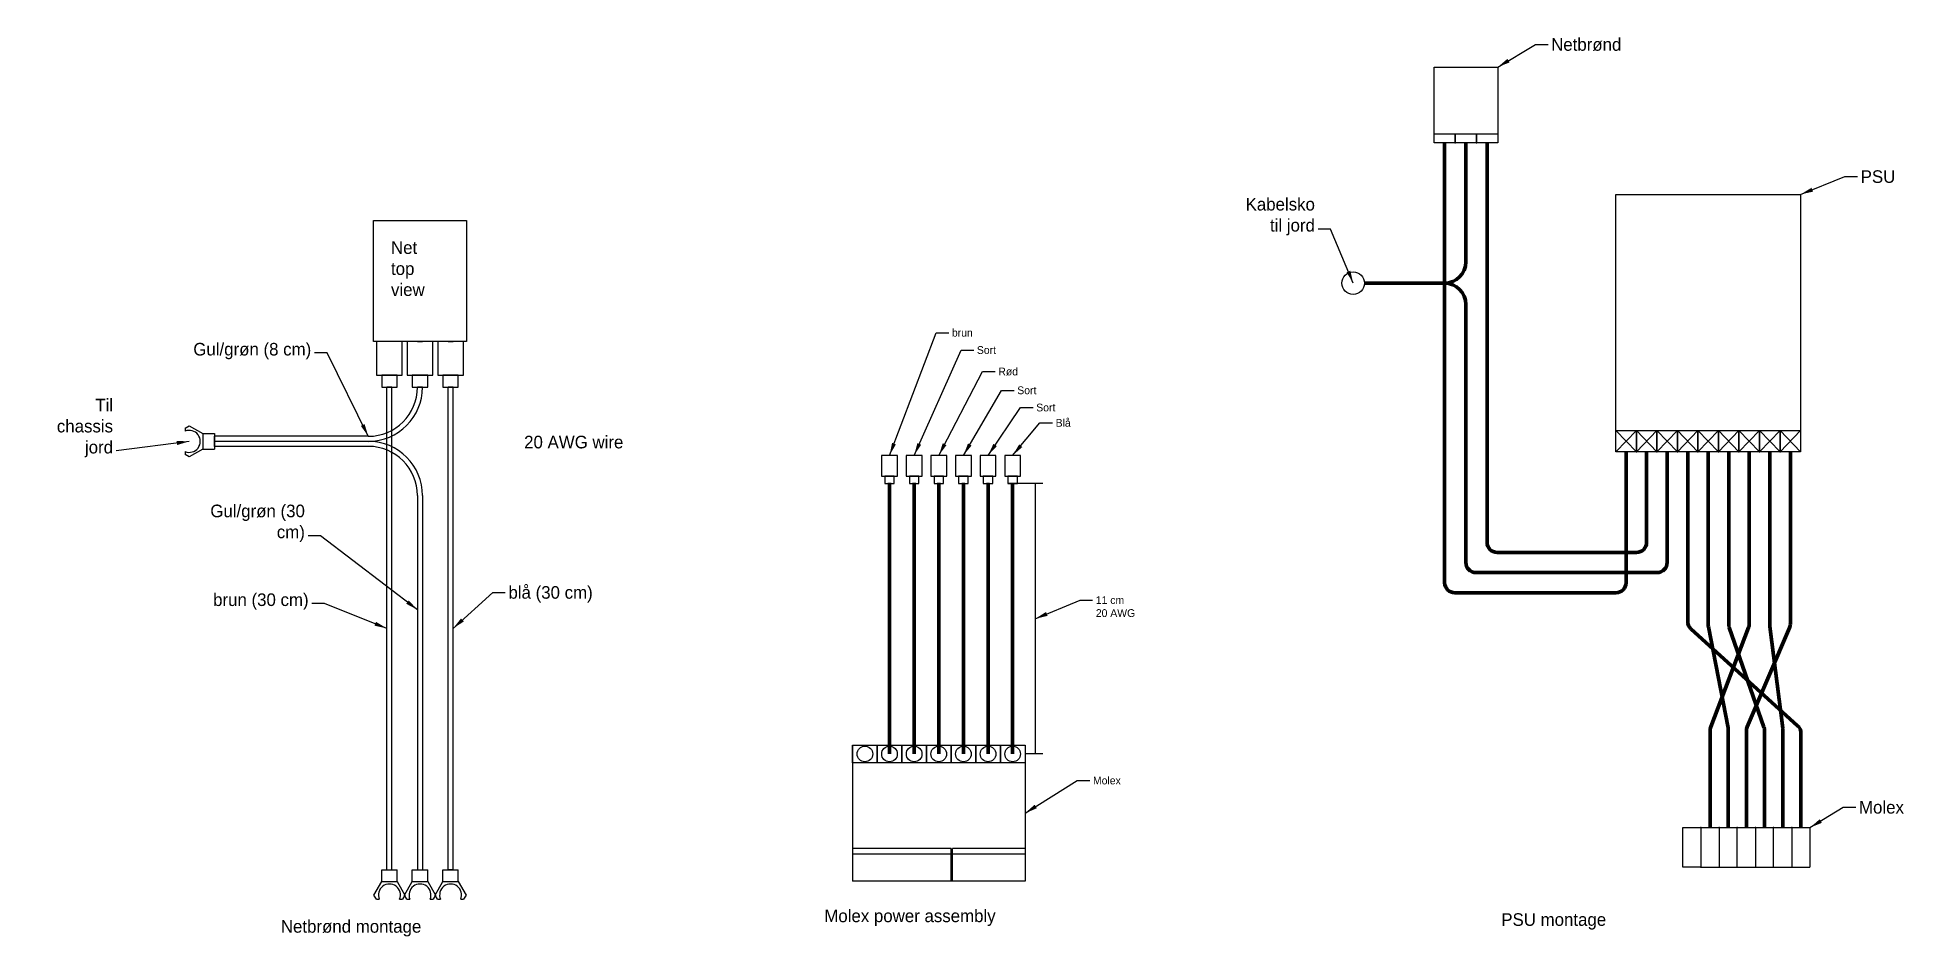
# Model space of a CAD drawing. Header units: millimetres. Extents: x 37 to 409, y 148 to 327.
import ezdxf

# ---------------------------------------------------------------- set-up
doc = ezdxf.new("R2010")
doc.units = ezdxf.units.MM
doc.dimstyles.new('ISO-25', dxfattribs={"dimtxt": 2.5, "dimasz": 2.5, "dimexe": 1.25, "dimexo": 0.625, "dimtad": 1, "dimtxsty": 'Standard', "dimcen": 2.5, "dimadec": 0, "dimazin": 0, "dimtfac": 1, "dimtmove": 0, "dimatfit": 3, "dimfxl": 0, "dimarcsym": 0})

msp = doc.modelspace()

# ---------------------------------------------------------------- linework, layer by layer
for p, q in [((314.63, 320.79), (327.26, 320.79)), ((314.63, 305.76), (314.63, 320.79)), ((327.26, 320.79), (327.26, 305.76)), ((350.71, 295.55), (387.38, 295.55)), ((350.71, 244.48), (350.71, 295.55)), ((387.38, 295.55), (387.38, 244.48)), ((104.78, 266.36), (104.78, 259.69)), ((107.83, 266.36), (106.83, 266.36)), ((109.88, 259.69), (109.88, 266.36)), ((110.85, 266.36), (110.85, 259.69)), ((112.9, 266.36), (113.9, 266.36)), ((113.9, 266.36), (112.9, 266.36)), ((113.9, 266.36), (112.9, 266.36)), ((115.95, 259.69), (115.95, 266.36)), ((116.92, 266.36), (116.92, 259.69)), ((118.97, 266.36), (119.97, 266.36)), ((119.97, 266.36), (118.97, 266.36)), ((118.97, 266.36), (119.97, 266.36)), ((119.97, 266.36), (118.97, 266.36)), ((122.02, 259.69), (122.02, 266.36)), ((104.78, 259.69), (109.88, 259.69)), ((106.83, 161.6), (106.83, 257.32)), ((107.83, 257.32), (106.83, 257.32)), ((107.83, 161.6), (107.83, 257.32)), ((110.85, 259.69), (115.95, 259.69)), ((113.9, 257.32), (112.9, 257.32)), ((113.9, 257.32), (112.9, 257.32)), ((116.92, 259.69), (122.02, 259.69)), ((118.97, 161.6), (118.97, 257.32)), ((119.97, 257.32), (118.97, 257.32)), ((119.97, 257.32), (118.97, 257.32)), ((119.97, 257.32), (118.97, 257.32)), ((119.97, 161.6), (119.97, 257.32)), ((66.77, 249.15), (66.77, 248.57)), ((70.27, 248.1), (72.63, 248.1)), ((72.63, 248.1), (72.63, 245.03)), ((103.14, 247.56), (72.63, 247.56)), ((72.63, 247.56), (72.63, 246.56)), ((103.14, 246.56), (72.63, 246.56)), ((103.14, 246.56), (72.63, 246.56)), ((72.63, 245.56), (72.63, 246.56)), ((103.14, 245.56), (72.63, 245.56)), ((106.83, 245.91), (106.83, 247.22)), ((107.83, 245.48), (107.83, 247.64)), ((350.71, 244.48), (354.78, 248.7)), ((354.78, 244.48), (350.71, 248.7)), ((354.78, 248.7), (358.86, 244.48)), ((358.86, 248.7), (354.78, 244.48)), ((358.86, 244.48), (362.93, 248.7)), ((362.93, 244.48), (358.86, 248.7)), ((362.93, 248.7), (367, 244.48)), ((367, 248.7), (362.93, 244.48)), ((367, 244.48), (371.08, 248.7)), ((371.08, 244.48), (367, 248.7)), ((371.08, 248.7), (375.15, 244.48)), ((375.15, 248.7), (371.08, 244.48)), ((375.15, 244.48), (379.23, 248.7)), ((379.23, 244.48), (375.15, 248.7)), ((379.23, 248.7), (383.3, 244.48)), ((383.3, 248.7), (379.23, 244.48)), ((383.3, 244.48), (387.38, 248.7)), ((387.38, 244.48), (383.3, 248.7)), ((66.77, 244.55), (66.77, 243.97)), ((70.27, 245.03), (72.63, 245.03)), ((204.99, 243.78), (204.99, 239.66)), ((208.15, 243.78), (204.99, 243.78)), ((208.15, 239.66), (208.15, 243.78)), ((209.88, 243.78), (209.88, 239.66)), ((213.04, 243.78), (209.88, 243.78)), ((213.04, 239.66), (213.04, 243.78)), ((214.77, 243.78), (214.77, 239.66)), ((217.92, 243.78), (214.77, 243.78)), ((217.92, 239.66), (217.92, 243.78)), ((219.66, 243.78), (219.66, 239.66)), ((222.81, 243.78), (219.66, 243.78)), ((222.81, 239.66), (222.81, 243.78)), ((224.55, 243.78), (224.55, 239.66)), ((227.7, 243.78), (224.55, 243.78)), ((227.7, 239.66), (227.7, 243.78)), ((229.44, 243.78), (229.44, 239.66)), ((232.59, 243.78), (229.44, 243.78)), ((232.59, 239.66), (232.59, 243.78)), ((204.99, 239.66), (208.15, 239.66)), ((206.88, 238.2), (206.26, 238.2)), ((209.88, 239.66), (213.04, 239.66)), ((211.77, 238.2), (211.15, 238.2)), ((214.77, 239.66), (217.92, 239.66)), ((216.66, 238.2), (216.04, 238.2)), ((219.66, 239.66), (222.81, 239.66)), ((221.55, 238.2), (220.93, 238.2)), ((224.55, 239.66), (227.7, 239.66)), ((226.43, 238.2), (225.82, 238.2)), ((229.44, 239.66), (232.59, 239.66)), ((237.02, 238.2), (230.07, 238.2)), ((231.32, 238.2), (230.71, 238.2)), ((235.47, 238.2), (235.47, 184.55)), ((112.9, 235.8), (112.9, 161.6)), ((113.9, 235.8), (113.9, 161.6)), ((199.23, 186.28), (199.23, 159.32)), ((233.46, 186.28), (233.46, 159.32)), ((237.02, 184.55), (233.46, 184.55)), ((363.99, 162.13), (363.99, 169.94)), ((363.99, 169.94), (367.6, 169.94)), ((367.6, 169.94), (371.21, 169.94)), ((367.6, 169.94), (367.6, 162.13)), ((371.21, 169.94), (371.21, 162.13)), ((371.21, 169.94), (374.81, 169.94)), ((374.81, 162.13), (374.81, 169.94)), ((374.81, 169.94), (378.42, 169.94)), ((378.42, 169.94), (378.42, 162.13)), ((378.42, 169.94), (382.03, 169.94)), ((382.03, 162.13), (382.03, 169.94)), ((382.03, 169.94), (385.64, 169.94)), ((385.64, 169.94), (385.64, 162.13)), ((385.64, 169.94), (389.24, 169.94)), ((389.24, 169.94), (389.24, 162.13)), ((218.79, 165.82), (199.23, 165.82)), ((218.79, 164.66), (199.23, 164.66)), ((218.79, 159.32), (218.79, 165.82)), ((233.46, 165.82), (219.1, 165.82)), ((219.1, 159.32), (219.1, 165.82)), ((233.46, 164.66), (219.1, 164.66)), ((105.8, 159.23), (105.8, 161.6)), ((105.8, 161.6), (108.87, 161.6)), ((106.83, 161.6), (107.83, 161.6)), ((106.83, 161.6), (107.83, 161.6)), ((106.83, 161.6), (107.83, 161.6)), ((108.87, 159.23), (108.87, 161.6)), ((111.86, 161.6), (114.94, 161.6)), ((111.86, 159.23), (111.86, 161.6)), ((112.9, 161.6), (113.9, 161.6)), ((112.9, 161.6), (113.9, 161.6)), ((114.94, 159.23), (114.94, 161.6)), ((117.93, 159.23), (117.93, 161.6)), ((117.93, 161.6), (121, 161.6)), ((119.97, 161.6), (118.97, 161.6)), ((118.97, 161.6), (119.97, 161.6)), ((118.97, 161.6), (119.97, 161.6)), ((121, 159.23), (121, 161.6)), ((367.6, 162.13), (363.99, 162.13)), ((367.6, 162.13), (371.21, 162.13)), ((371.21, 162.13), (374.81, 162.13)), ((374.81, 162.13), (378.42, 162.13)), ((378.42, 162.13), (382.03, 162.13)), ((382.03, 162.13), (385.64, 162.13)), ((385.64, 162.13), (389.24, 162.13)), ((233.46, 159.32), (199.23, 159.32)), ((104.74, 155.73), (105.32, 155.73)), ((109.35, 155.73), (109.92, 155.73)), ((110.81, 155.73), (111.39, 155.73)), ((115.41, 155.73), (115.99, 155.73)), ((116.88, 155.73), (117.46, 155.73)), ((121.48, 155.73), (122.06, 155.73))]:
    msp.add_line(p, q)
at = {"color": 42, "lineweight": 100}
for p, q in [((316.74, 305.76), (316.74, 218.53)), ((352.74, 244.48), (352.74, 218.53)), ((377.19, 210.34), (377.19, 244.48)), ((318.74, 216.53), (350.74, 216.53)), ((369.54, 189.91), (377.06, 209.63)), ((369.4, 169.94), (369.4, 189.19))]:
    msp.add_line(p, q, dxfattribs=at)
at = {"color": 3, "lineweight": 100}
for p, q in [((320.95, 305.76), (320.95, 282.19)), ((316.7, 277.94), (300.84, 277.94)), ((320.95, 273.7), (320.95, 222.53)), ((360.89, 244.48), (360.89, 222.53)), ((358.89, 220.53), (322.95, 220.53))]:
    msp.add_line(p, q, dxfattribs=at)
at = {"color": 5, "lineweight": 100}
for p, q in [((325.15, 305.76), (325.15, 226.53)), ((356.82, 244.48), (356.82, 226.53)), ((364.97, 210.86), (364.97, 244.48)), ((327.15, 224.53), (354.82, 224.53)), ((386.78, 190.16), (365.62, 209.38)), ((387.44, 169.94), (387.44, 188.68))]:
    msp.add_line(p, q, dxfattribs=at)
at = {"lineweight": 100}
for p, q in [((369.04, 210.16), (369.04, 244.48)), ((373.12, 210.31), (373.12, 244.48)), ((381.27, 210.1), (381.27, 244.48)), ((372.97, 189.75), (369.08, 209.78)), ((380.11, 189.88), (373.23, 209.65)), ((383.82, 189.69), (381.28, 209.85)), ((373.01, 169.94), (373.01, 189.37)), ((380.23, 169.94), (380.23, 189.23)), ((383.83, 169.94), (383.83, 189.44))]:
    msp.add_line(p, q, dxfattribs=at)
at = {"color": 1, "lineweight": 100}
for p, q in [((385.34, 210.38), (385.34, 244.48)), ((376.78, 189.94), (385.18, 209.6)), ((376.62, 169.94), (376.62, 189.15))]:
    msp.add_line(p, q, dxfattribs=at)
at = {"lineweight": 120}
for p, q in [((206.57, 184.55), (206.57, 238.2)), ((211.46, 184.55), (211.46, 238.2)), ((216.35, 184.55), (216.35, 238.2)), ((221.24, 184.55), (221.24, 238.2)), ((226.13, 184.55), (226.13, 238.2)), ((231.01, 184.55), (231.01, 238.2))]:
    msp.add_line(p, q, dxfattribs=at)
for points in [[(318.84, 305.76), (314.63, 305.76), (314.63, 307.55), (318.84, 307.55)], [(323.05, 305.76), (318.84, 305.76), (318.84, 307.55), (323.05, 307.55)], [(327.26, 305.76), (323.05, 305.76), (323.05, 307.55), (327.26, 307.55)], [(104.15, 290.35), (122.65, 290.35), (122.65, 266.36), (104.15, 266.36)], [(108.87, 257.32), (108.87, 259.69), (105.8, 259.69), (105.8, 257.32)], [(114.94, 257.32), (114.94, 259.69), (111.86, 259.69), (111.86, 257.32)], [(121, 257.32), (121, 259.69), (117.93, 259.69), (117.93, 257.32)], [(72.63, 245.56), (72.63, 245.56), (72.63, 247.56), (72.63, 247.56)], [(354.78, 244.48), (350.71, 244.48), (350.71, 248.7), (354.78, 248.7)], [(358.86, 244.48), (354.78, 244.48), (354.78, 248.7), (358.86, 248.7)], [(362.93, 244.48), (358.86, 244.48), (358.86, 248.7), (362.93, 248.7)], [(367, 244.48), (362.93, 244.48), (362.93, 248.7), (367, 248.7)], [(371.08, 244.48), (367, 244.48), (367, 248.7), (371.08, 248.7)], [(375.15, 244.48), (371.08, 244.48), (371.08, 248.7), (375.15, 248.7)], [(379.23, 244.48), (375.15, 244.48), (375.15, 248.7), (379.23, 248.7)], [(383.3, 244.48), (379.23, 244.48), (379.23, 248.7), (383.3, 248.7)], [(387.38, 244.48), (383.3, 244.48), (383.3, 248.7), (387.38, 248.7)], [(207.52, 238.2), (207.52, 239.66), (205.62, 239.66), (205.62, 238.2)], [(212.41, 238.2), (212.41, 239.66), (210.51, 239.66), (210.51, 238.2)], [(217.3, 238.2), (217.3, 239.66), (215.4, 239.66), (215.4, 238.2)], [(222.19, 238.2), (222.19, 239.66), (220.29, 239.66), (220.29, 238.2)], [(227.08, 238.2), (227.08, 239.66), (225.18, 239.66), (225.18, 238.2)], [(231.96, 238.2), (231.96, 239.66), (230.07, 239.66), (230.07, 238.2)], [(199.23, 186.28), (204.12, 186.28), (204.12, 182.81), (199.23, 182.81)], [(204.12, 186.28), (209.01, 186.28), (209.01, 182.81), (204.12, 182.81)], [(209.01, 186.28), (213.9, 186.28), (213.9, 182.81), (209.01, 182.81)], [(213.9, 186.28), (218.79, 186.28), (218.79, 182.81), (213.9, 182.81)], [(218.79, 186.28), (223.68, 186.28), (223.68, 182.81), (218.79, 182.81)], [(223.68, 186.28), (228.57, 186.28), (228.57, 182.81), (223.68, 182.81)], [(228.57, 186.28), (233.46, 186.28), (233.46, 182.81), (228.57, 182.81)]]:
    msp.add_lwpolyline(points, close=True)
for points in [[(66.77, 249.15), (67.61, 249.63), (70.27, 248.1), (70.27, 245.03), (67.61, 243.49), (66.77, 243.97)], [(104.74, 155.73), (104.26, 156.57), (105.8, 159.23), (108.87, 159.23), (110.41, 156.57), (109.92, 155.73)], [(110.81, 155.73), (110.33, 156.57), (111.86, 159.23), (114.94, 159.23), (116.47, 156.57), (115.99, 155.73)], [(116.88, 155.73), (116.4, 156.57), (117.93, 159.23), (121, 159.23), (122.54, 156.57), (122.06, 155.73)]]:
    msp.add_lwpolyline(points)
for centre, radius in [((298.6, 277.94), 2.24), ((201.68, 184.55), 1.55), ((206.57, 184.55), 1.55), ((211.46, 184.55), 1.55), ((216.35, 184.55), 1.55), ((221.24, 184.55), 1.55), ((226.13, 184.55), 1.55), ((231.01, 184.55), 1.55)]:
    msp.add_circle(centre, radius)
at = {"color": 3, "lineweight": 100}
for centre, radius, start, end in [((316.7, 282.19), 4.24, 270, 0), ((316.7, 273.7), 4.24, 0, 90), ((322.95, 222.53), 2, 180, 270), ((358.89, 222.53), 2, 270, 0)]:
    msp.add_arc(centre, radius, start, end, dxfattribs=at)
for centre, radius, start, end in [((103.14, 257.32), 10.76, 270, 0), ((103.14, 257.32), 9.76, 270, 0), ((67.61, 246.56), 2.18, 247.4017, 112.5983), ((103.14, 235.8), 10.76, 0, 90), ((103.14, 235.8), 9.76, 0, 90), ((107.33, 156.57), 2.18, 337.4017, 202.5983), ((113.4, 156.57), 2.18, 337.4017, 202.5983), ((119.47, 156.57), 2.18, 337.4017, 202.5983)]:
    msp.add_arc(centre, radius, start, end)
at = {"color": 5, "lineweight": 100}
for centre, start, end in [((327.15, 226.53), 180, 270), ((354.82, 226.53), 270, 0), ((366.97, 210.86), 180, 227.7561), ((385.44, 188.68), 0, 47.7561)]:
    msp.add_arc(centre, 2, start, end, dxfattribs=at)
at = {"color": 42, "lineweight": 100}
for centre, start, end in [((318.74, 218.53), 180, 270), ((350.74, 218.53), 270, 0), ((375.19, 210.34), 339.1133, 0), ((371.4, 189.19), 159.1133, 180)]:
    msp.add_arc(centre, 2, start, end, dxfattribs=at)
at = {"lineweight": 100}
for centre, start, end in [((371.04, 210.16), 180, 191.0056), ((375.12, 210.31), 180, 199.2043), ((383.27, 210.1), 180, 187.1671), ((371.01, 189.37), 0, 11.0056), ((378.23, 189.23), 0, 19.2043), ((381.83, 189.44), 0, 7.1671)]:
    msp.add_arc(centre, 2, start, end, dxfattribs=at)
at = {"color": 1, "lineweight": 100}
for centre, start, end in [((383.34, 210.38), 336.8571, 0), ((378.62, 189.15), 156.8571, 180)]:
    msp.add_arc(centre, 2, start, end, dxfattribs=at)
for p in [(318.84, 305.76), (323.05, 305.76), (354.78, 244.48), (358.86, 244.48), (362.93, 244.48), (367, 244.48), (371.08, 244.48), (375.15, 244.48), (379.23, 244.48), (383.3, 244.48), (367.6, 169.94), (371.21, 169.94), (374.81, 169.94), (378.42, 169.94), (382.03, 169.94), (385.64, 169.94), (367.6, 162.13), (371.21, 162.13), (374.81, 162.13), (378.42, 162.13), (382.03, 162.13), (385.64, 162.13)]:
    msp.add_point(p)

# ---------------------------------------------------------------- texts
for s, insert, char_height, width, attachment_point in [('Netbrønd', (337.87, 326.54), 2.5, 11.9212, 1), ('PSU', (399.3, 300.33), 2.5, 11.9212, 1), ('Kabelsko til jord', (290.99, 287.43), 2.5, 11.9212, 9), ('Net\\Ptop\\Pview', (107.64, 286.24), 2.5, 12.9311, 1), ('brun', (218.95, 268.89), 1.546, 7.3705, 1), ('Gul/grøn (8 cm)', (91.81, 262.84), 2.5, 23.3113, 9), ('Sort', (223.91, 265.45), 1.546, 7.3705, 1), ('Rød', (228.17, 261.19), 1.546, 7.3705, 1), ('Sort', (231.93, 257.46), 1.546, 7.3705, 1), ('Til chassis jord', (52.48, 243.41), 2.5, 11.9212, 9), ('Sort', (235.69, 254.05), 1.546, 7.3705, 1), ('Blå', (239.54, 251.01), 1.546, 7.3705, 1), ('20 AWG wire', (134.06, 247.67), 2.5, 41.0408, 1), ('Gul/grøn (30 cm)', (90.55, 226.59), 2.5, 21.6374, 9), ('brun (30 cm)', (91.29, 213.15), 2.5, 30.4445, 9), ('blå (30 cm)', (130.95, 217.85), 2.5, 28.2427, 1), ('11 cm\\P20 AWG', (247.51, 215.85), 1.546, 14.8682, 1), ('Molex', (246.95, 180.06), 1.546, 7.3705, 1), ('Molex', (398.97, 175.23), 2.5, 11.9212, 1), ('Molex power assembly', (193.63, 153.69), 2.5, 49.4752, 1), ('PSU montage', (327.98, 152.96), 2.5, 70.0597, 1), ('Netbrønd montage', (85.78, 151.6), 2.5, 73.6649, 1)]:
    msp.add_mtext(s, dxfattribs=dict(insert=insert, char_height=char_height, width=width, attachment_point=attachment_point))

# ---------------------------------------------------------------- leaders
at = {"annotation_type": 0, "has_hookline": 1}
for points, hookline_direction, text_width in [([(327.26, 320.79), (334.75, 325.29), (337.25, 325.29)], 0, 19.17), ([(387.38, 295.55), (396.17, 299.08), (398.67, 299.08)], 0, 6.67), ([(298.6, 277.94), (294.11, 288.68), (291.61, 288.68)], 1, 17.92), ([(206.57, 243.78), (215.82, 268.12), (218.32, 268.12)], 0, 5.67), ([(103.14, 247.56), (94.94, 264.09), (92.44, 264.09)], 1, 17.92), ([(211.46, 243.78), (220.79, 264.67), (223.29, 264.67)], 0, 5.67), ([(216.35, 243.78), (225.04, 260.42), (227.54, 260.42)], 0, 4.12), ([(221.24, 243.78), (228.81, 256.68), (231.31, 256.68)], 0, 5.67), ([(226.13, 243.78), (232.57, 253.28), (235.07, 253.28)], 0, 5.67), ([(231.01, 243.78), (236.42, 250.24), (238.92, 250.24)], 0, 3.35), ([(67.61, 246.56), (53.11, 244.66)], 1, 15), ([(112.9, 213.15), (93.68, 227.84), (91.18, 227.84)], 1, 17.92), ([(119.97, 209.46), (127.82, 216.6), (130.32, 216.6)], 0, 23.33), ([(106.83, 209.46), (94.41, 214.4), (91.91, 214.4)], 1, 27.08), ([(235.47, 211.37), (244.38, 215.08), (246.88, 215.08)], 0, 9.02), ([(233.46, 172.8), (243.83, 179.29), (246.33, 179.29)], 0, 6.44), ([(389.24, 169.94), (395.85, 173.98), (398.35, 173.98)], 0, 10.42)]:
    msp.add_leader(points, dimstyle='ISO-25', override={"dimgap": 0.625, "dimtad": 0}, dxfattribs=dict(at, hookline_direction=hookline_direction, text_width=text_width))

doc.saveas('drawing.dxf')
